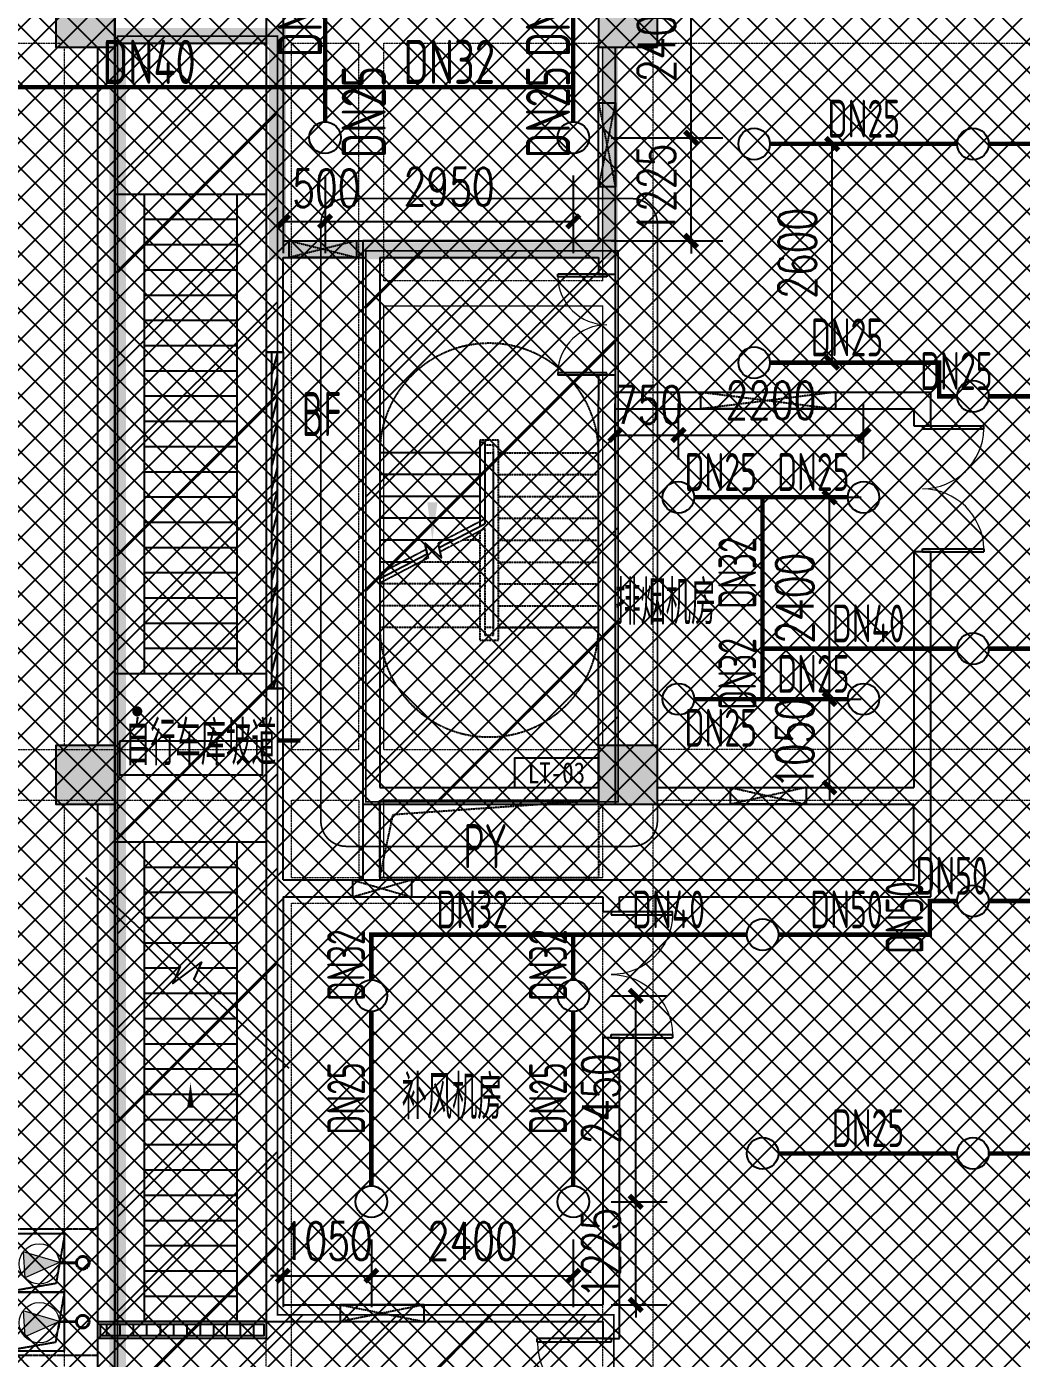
# Model space of a CAD drawing. Extents: x 6824721 to 16538177, y 2478193 to 6665639.
# Drawn here: x 8715617 to 8727440, y 2758765 to 2774596 of the extents above; entities that cross this region are included whole.
import ezdxf
from ezdxf.enums import TextEntityAlignment as Align

# ---------------------------------------------------------------- set-up
doc = ezdxf.new("R2010")
doc.units = 0
doc.header["$LTSCALE"] = 10
for name, pattern in [('CONTINOUS', [0]), ('DASH', [0.35, 0.25, -0.1]), ('排水', [1.1, 1, -0.1])]:
    doc.linetypes.add(name, pattern=pattern)
for name, color, linetype, lineweight in [('$0$A-PUB_HATCH', 8, 'Continuous', 0), ('GPS-污水', 2, '排水', 40), ('钢梁', 141, 'Continuous', 18)]:
    doc.layers.add(name, color=color, linetype=linetype, lineweight=lineweight)
for name, color, linetype in [('0-wo', 8, 'Continuous'), ('03小品', 2, 'Continuous'), ('PUB_HATCH', 8, 'Continuous'), ('S-梁-实线', 4, 'CONTINOUS'), ('S-梁-虚线', 4, 'DASH'), ('SRC-03F$0$A-SYMB-NUMB-T', 4, 'Continuous'), ('W-EQUIP_喷头', 7, 'Continuous'), ('W-PIPE-喷淋中', 6, 'Continuous'), ('W-TEXT_喷淋', 7, 'Continuous'), ('W-TWT_DIM', 3, 'Continuous'), ('WALL', 9, 'Continuous'), ('画水辅助', 6, 'Continuous'), ('集水坑', 4, 'Continuous'), ('雨棚投影', 147, 'Continuous')]:
    doc.layers.add(name, color=color, linetype=linetype)
doc.styles.add('8B2_01', font='simhei.ttf', dxfattribs={"width": 0.8})
doc.styles.add('8B2_02', font='tssdeng.shx', dxfattribs={"width": 0.7, "bigfont": 'TSSDCHN.shx'})
doc.styles.add('_TCH_DIM_T3', font='SIMPLEX', dxfattribs={"width": 0.705882, "bigfont": 'GBCBIG'})
doc.styles.add('_TWT_PIPEDN', font='TSSDENG', dxfattribs={"width": 0.8, "height": 3.5, "bigfont": 'TSSDCHN'})
doc.styles.add('SRC-03F$0$ECADI-TXT', font='simplex.shx', dxfattribs={"bigfont": 'hztxt.shx'})
doc.styles.get("Standard").update_dxf_attribs({"font": 'TSSDENG.shx', "width": 0.7, "bigfont": 'TSSDCHN.shx'})
doc.dimstyles.new('_TWT_ARCH&&150', dxfattribs={"dimtxt": 446.25, "dimasz": 150, "dimexe": 375, "dimexo": 450, "dimgap": 189.375, "dimtad": 1, "dimdec": 0, "dimzin": 0, "dimdsep": 46, "dimtxsty": '_TCH_DIM_T3', "dimblk": 'ARCHTICK', "dimcen": 0.09, "dimclrt": 7, "dimazin": 2, "dimtfac": 1, "dimtdec": 0, "dimtix": 1, "dimtmove": 2, "dimatfit": 3, "dimfxl": 0, "dimtolj": 1, "dimtzin": 0, "dimarcsym": 0})
pattern_1 = [(45, (8493122.4, 3120586.9), (-561.266, 561.266), [])]

# ---------------------------------------------------------------- blocks, each defined once
blk = doc.blocks.new('SRC-03F$0$ECADI-TAG-CODE')
at = {"layer": 'SRC-03F$0$A-SYMB-NUMB-T', "color": 1}
blk.add_lwpolyline([(3.41, 8.1), (13.41, 8.1), (13.41, 4.6), (3.41, 4.6)], close=True, dxfattribs=at)
at = {"layer": 'SRC-03F$0$A-SYMB-NUMB-T', "style": 'SRC-03F$0$ECADI-TXT', "width": 0.7}
blk.add_attdef('CODE', text='', height=2.5, dxfattribs=at).set_placement((8.41, 6.35), align=Align.MIDDLE_CENTER)
blk = doc.blocks.new('A$C5C451EB0')
at = {"layer": '03小品'}
h = blk.add_hatch(dxfattribs=at)
h.set_pattern_fill('ANSI31', color=8, scale=100, angle=495, style=0)
h.set_pattern_definition([(180, (-767005.92, 3086967.97), (-1e-13, -158.75), [])])
h.paths.add_polyline_path([(-170, -170), (-30, -170), (-30, 1770), (-170, 1770)])
at = {"layer": '03小品', "color": 4}
blk.add_lwpolyline([(0, 367), (0, -200), (-200, -200), (-200, 1800), (0, 1800), (0, 367)], dxfattribs=at)
blk.add_lwpolyline([(-30, 367), (-30, -170), (-170, -170), (-170, 1770), (-30, 1770)], close=True, dxfattribs=at)
at = {"layer": '雨棚投影', "linetype": 'DASH', "lineweight": -3, "ltscale": 2}
blk.add_line((0, 1800), (0, -200), dxfattribs=at)
blk = doc.blocks.new('A$C405108C4')
at = {"color": 252, "linetype": 'DASH'}
for points in [[(14050, -170460), (13850, -171460)], [(13850, -170460), (14050, -171460)], [(10974, -172100), (10174, -172300)], [(10174, -172100), (10974, -172300)], [(16667, -173900), (15067, -174100)], [(15067, -173900), (16667, -174100)], [(16317, -178600), (15417, -178800)], [(15417, -178600), (16317, -178800)], [(11629, -179700), (10929, -179903)], [(10929, -179700), (11629, -179903)], [(11779, -184750), (10779, -184950)], [(10779, -184750), (11779, -184950)]]:
    blk.add_lwpolyline(points, dxfattribs=at)
at = {"layer": '画水辅助', "color": 4}
for points in [[(13850, -170460), (14050, -170460), (14050, -171460), (13850, -171460)], [(10174, -172100), (10974, -172100), (10974, -172300), (10174, -172300)], [(15067, -173900), (16667, -173900), (16667, -174100), (15067, -174100)], [(15417, -178600), (16317, -178600), (16317, -178800), (15417, -178800)], [(10929, -179700), (11629, -179700), (11629, -179903), (10929, -179903)], [(11779, -184750), (10779, -184750), (10779, -184950), (11779, -184950)]]:
    blk.add_lwpolyline(points, close=True, dxfattribs=at)
blk = doc.blocks.new('_FZH')
blk.add_lwpolyline([(-0.5, -0.5), (0.5, -0.5), (0.5, 0.5), (-0.5, 0.5)], close=True)
at = {"layer": 'PUB_HATCH'}
blk.add_solid([(-0.5, -0.5), (0.5, -0.5), (-0.5, 0.5), (0.5, 0.5)], dxfattribs=at)
blk = doc.blocks.new('$DorLib2D$00000002')
for p, q in [((-0.5, 0), (-0.5, 0.4875)), ((-0.475, 0.4875), (-0.5, 0.4875)), ((-0.475, 0), (-0.475, 0.4875)), ((0.475, 0), (0.475, 0.4875)), ((0.475, 0.4875), (0.5, 0.4875)), ((0.5, 0), (0.5, 0.4875)), ((-0.5, 0), (-0.475, 0)), ((0.5, 0), (0.475, 0))]:
    blk.add_line(p, q)
at = {"lineweight": 13}
for centre, start, end in [((-0.4875, 0), 0, 88.53072), ((0.4875, 0), 91.46928, 180)]:
    blk.add_arc(centre, 0.4875, start, end, dxfattribs=at)
blk = doc.blocks.new('$WINLIB2D$00000039')
at = {"color": 0}
for points in [[(-0.5, 0.5), (-0.5, -0.5)], [(0.5, 0.5), (-0.5, 0.5)], [(0.5, -0.5), (0.5, 0.5)], [(-0.5, 0.1667), (0.5, 0.1667)], [(-0.3839, -0.1667), (-0.448, 0.1667)], [(-0.3159, -0.1667), (-0.38, 0.1667)], [(-0.2479, -0.1667), (-0.312, 0.1667)], [(-0.1799, -0.1667), (-0.244, 0.1667)], [(-0.1119, -0.1667), (-0.176, 0.1667)], [(-0.0439, -0.1667), (-0.108, 0.1667)], [(0.0241, -0.1667), (-0.04, 0.1667)], [(0.0921, -0.1667), (0.028, 0.1667)], [(0.16, -0.1667), (0.0959, 0.1667)], [(0.228, -0.1667), (0.1639, 0.1667)], [(0.296, -0.1667), (0.2319, 0.1667)], [(0.364, -0.1667), (0.2999, 0.1667)], [(0.432, -0.1667), (0.3679, 0.1667)], [(0.5, -0.1667), (0.4359, 0.1667)], [(-0.4519, -0.1667), (-0.5, 0.0836)], [(-0.5, -0.1667), (0.5, -0.1667)], [(0.5, -0.5), (-0.5, -0.5)]]:
    blk.add_lwpolyline(points, dxfattribs=at)
blk = doc.blocks.new('$SB01_1')
h = blk.add_hatch(color=256)
h.dxf.hatch_style = 1
h.paths.add_polyline_path([(-0.381, -0.323), (0.5, 0), (-0.381, 0.323)])
h.paths.add_polyline_path([(0, 0), (0.002, 0), (0.002, 0.001), (0, 0.001)], flags=24)
h.paths.add_polyline_path([(0, -0.002), (0.003, -0.002), (0.003, -0.001), (0, -0.001)], flags=24)
h.paths.add_polyline_path([(0, -0.003), (0.003, -0.003), (0.003, -0.002), (0, -0.002)], flags=24)
for p, q in [((0.5, 0), (-0.381, 0.323)), ((-0.381, 0.323), (-0.381, -0.323)), ((0.5, 0), (-0.381, -0.323))]:
    blk.add_line(p, q)
blk.add_circle((0, 0), 0.5)
at = {"flags": 1}
for tag, p in [('UNIT', (0, 0)), ('SPEC', (0, -0.002)), ('WHAT', (0, -0.003))]:
    blk.add_attdef(tag, p, '', height=0.001, dxfattribs=at)
blk = doc.blocks.new('人防集水坑')
at = {"layer": 'GPS-污水', "color": 8, "linetype": '排水', "const_width": 35}
for points in [[(307486, 701151), (307284, 701151)], [(307486, 700451), (307284, 700451)]]:
    blk.add_lwpolyline(points, dxfattribs=at)
at = {"layer": 'GPS-污水', "color": 8, "linetype": '排水'}
for centre in [(307561, 701151), (307561, 700451)]:
    blk.add_circle(centre, 75, dxfattribs=at)
at = {"layer": '集水坑', "color": 8, "linetype": 'DASH', "ltscale": 0.5}
blk.add_lwpolyline([(306241, 700051), (306241, 701551), (307741, 701551), (307741, 700051)], close=True, dxfattribs=at)
at = {"layer": '集水坑', "color": 8, "linetype": 'Continuous', "ltscale": 0.5}
for points in [[(306641, 701501), (306641, 700801), (307341, 700801), (307341, 701501)], [(306641, 700801), (306641, 700101), (307341, 700101), (307341, 700801)]]:
    blk.add_lwpolyline(points, close=True, dxfattribs=at)
at = {"layer": '集水坑', "color": 8, "linetype": 'DASH', "ltscale": 0.5}
for points in [[(307341, 700801), (307237, 701397), (306641, 701501)], [(307347, 700101), (307243, 700697), (306647, 700801)]]:
    blk.add_lwpolyline(points, dxfattribs=at)
at = {"layer": '$0$A-PUB_HATCH', "color": 8, "linetype": '排水', "xscale": -480.0000000000002, "yscale": 480.0000000000002, "zscale": 480.0000000000002, "rotation": 176.2535374729293}
for p in [(307045, 701164, 0), (307045, 700464, 0)]:
    blk.add_blockref('$SB01_1', p, dxfattribs=at)
blk = doc.blocks.new('42pk')
at = {"layer": '集水坑', "color": 8, "linetype": 'Continuous', "xscale": -1, "rotation": 180}
blk.add_blockref('人防集水坑', (110250, 1360125), dxfattribs=at)
blk = doc.blocks.new('jkytk')
h = blk.add_hatch()
h.set_pattern_fill('ANSI31', color=252, scale=500)
h.set_pattern_definition(pattern_1)
h.paths.add_polyline_path([(8417214, 2767927), (8417214, 2765427), (8411314, 2765427), (8411314, 2783027), (8411314, 2783127), (8413214, 2783127), (8413214, 2767927)])
h = blk.add_hatch()
h.set_pattern_fill('ANSI31', color=252, scale=500)
h.set_pattern_definition(pattern_1)
h.paths.add_polyline_path([(8414264, 2780577), (8417264, 2780577), (8417264, 2774026), (8414264, 2774026)])
at = {"color": 1, "const_width": 20}
for points in [[(8417214, 2767927), (8417214, 2765427), (8411314, 2765427), (8411314, 2783027), (8411314, 2783127), (8413214, 2783127), (8413214, 2767927)], [(8414264, 2780577), (8417264, 2780577), (8417264, 2774026), (8414264, 2774026)]]:
    blk.add_lwpolyline(points, close=True, dxfattribs=at)
at = {"layer": 'WALL', "color": 1, "const_width": 200}
blk.add_lwpolyline([(8417164, 2796727), (8417164, 2780577), (8413214, 2780577), (8413214, 2783127), (8411314, 2783127), (8411314, 2765427), (8417114, 2765427), (8417114, 2753027), (8434039, 2753027), (8434014, 2802402), (8425839, 2802402), (8425839, 2801652), (8417164, 2801652), (8417164, 2796727)], dxfattribs=at)
blk.add_lwpolyline([(8417164, 2796727), (8397664, 2796726), (8397664, 2757024, 0.414007), (8401664, 2753027, 0), (8417114, 2753027), (8417114, 2765427), (8411314, 2765427), (8411314, 2783127), (8413214, 2783127), (8413214, 2780577), (8417164, 2780577), (8417164, 2796727)], format="xyb", dxfattribs=at)
blk = doc.blocks.new('LIANGMOBAN')
at = {"layer": 'S-梁-实线', "lineweight": 18}
for p, q in [((1847191, 52078), (1847191, 60378)), ((1848991, 60428), (1848991, 52028)), ((1852991, 57603), (1852991, 60378)), ((1850391, 52028), (1850391, 57303)), ((1850391, 57303), (1852991, 57303)), ((1852991, 52078), (1852991, 57303)), ((1850391, 51428), (1852941, 51428)), ((1850391, 50503), (1850391, 51428)), ((1852991, 50503), (1850391, 50503))]:
    blk.add_line(p, q, dxfattribs=at)
at = {"layer": 'S-梁-虚线', "color": 8, "lineweight": 18}
for p, q in [((1839391, 60428), (1846541, 60428)), ((1846591, 60378), (1846591, 52078)), ((1849291, 60428), (1850091, 60428)), ((1849291, 52028), (1849291, 60428)), ((1850091, 52028), (1850091, 60428)), ((1850391, 60428), (1852941, 60428)), ((1850391, 57603), (1850391, 60428)), ((1853591, 52078), (1853591, 60378)), ((1853641, 60428), (1861316, 60428)), ((1852991, 57603), (1850391, 57603)), ((1839391, 52028), (1848991, 52028)), ((1849291, 52028), (1850091, 52028)), ((1850391, 52028), (1852941, 52028)), ((1861316, 52028), (1853641, 52028)), ((1839391, 51428), (1848991, 51428)), ((1846591, 51378), (1846591, 43028)), ((1847191, 43028), (1847191, 51378)), ((1848991, 43028), (1848991, 51428)), ((1849291, 51428), (1850091, 51428)), ((1849291, 50503), (1849291, 51428)), ((1850091, 51428), (1850091, 50503)), ((1852991, 50503), (1852991, 51378)), ((1853591, 43028), (1853591, 51378)), ((1853641, 51428), (1861316, 51428)), ((1850091, 50503), (1849291, 50503)), ((1849291, 43028), (1849291, 50203)), ((1849291, 50203), (1852991, 50203)), ((1852991, 43028), (1852991, 50203))]:
    blk.add_line(p, q, dxfattribs=at)
blk = doc.blocks.new('_ArchTick')
at = {"color": 0, "linetype": 'ByBlock', "const_width": 0.4}
blk.add_lwpolyline([(-0.5, -0.5), (0.5, 0.5)], dxfattribs=at)
blk = doc.blocks.new('*D403')
at = {"layer": 'Defpoints', "color": 0, "transparency": 16777216}
for p in [(8725564, 2769741), (8723364, 2769001), (8725564, 2769001)]:
    blk.add_point(p, dxfattribs=at)
at = {"layer": 'W-TWT_DIM', "color": 0, "lineweight": -2, "transparency": 16777216}
for p, q in [((8723364, 2769451), (8723364, 2770116)), ((8725564, 2769451), (8725564, 2770116)), ((8723364, 2769741), (8725564, 2769741))]:
    blk.add_line(p, q, dxfattribs=at)
at = {"layer": 'W-TWT_DIM', "color": 0, "lineweight": -2, "transparency": 16777216, "xscale": 150, "yscale": 150, "zscale": 150, "rotation": 180}
blk.add_blockref('_ArchTick', (8723364, 2769741), dxfattribs=at)
at = {"layer": 'W-TWT_DIM', "color": 0, "lineweight": -2, "transparency": 16777216, "xscale": 150, "yscale": 150, "zscale": 150}
blk.add_blockref('_ArchTick', (8725564, 2769741), dxfattribs=at)
at = {"layer": 'W-TWT_DIM', "color": 7, "transparency": 16777216, "insert": (8724464, 2770153), "char_height": 446.2, "attachment_point": 5, "style": '_TCH_DIM_T3'}
blk.add_mtext('\\A1;2200', dxfattribs=at)
blk = doc.blocks.new('*D404')
at = {"layer": 'Defpoints', "color": 0, "transparency": 16777216}
for p in [(8723364, 2769741), (8722614, 2769001), (8723364, 2769001)]:
    blk.add_point(p, dxfattribs=at)
at = {"layer": 'W-TWT_DIM', "color": 0, "lineweight": -2, "transparency": 16777216}
for p, q in [((8722614, 2769451), (8722614, 2770116)), ((8723364, 2769451), (8723364, 2770116)), ((8722614, 2769741), (8723364, 2769741))]:
    blk.add_line(p, q, dxfattribs=at)
at = {"layer": 'W-TWT_DIM', "color": 0, "lineweight": -2, "transparency": 16777216, "xscale": 150, "yscale": 150, "zscale": 150, "rotation": 180}
blk.add_blockref('_ArchTick', (8722614, 2769741), dxfattribs=at)
at = {"layer": 'W-TWT_DIM', "color": 0, "lineweight": -2, "transparency": 16777216, "xscale": 150, "yscale": 150, "zscale": 150}
blk.add_blockref('_ArchTick', (8723364, 2769741), dxfattribs=at)
at = {"layer": 'W-TWT_DIM', "color": 7, "transparency": 16777216, "insert": (8723014, 2770099), "char_height": 446.2, "attachment_point": 5, "style": '_TCH_DIM_T3'}
blk.add_mtext('\\A1;750', dxfattribs=at)
blk = doc.blocks.new('*D897')
at = {"layer": 'Defpoints', "color": 0, "transparency": 16777216}
for p in [(8722114, 2760626), (8722856, 2760626), (8722114, 2759401)]:
    blk.add_point(p, dxfattribs=at)
at = {"layer": 'W-TWT_DIM', "color": 0, "lineweight": -2, "transparency": 16777216}
for p, q in [((8722856, 2760626), (8722856, 2760776)), ((8722564, 2760626), (8723231, 2760626)), ((8722856, 2759401), (8722856, 2760626)), ((8722564, 2759401), (8723231, 2759401)), ((8722856, 2759401), (8722856, 2759251))]:
    blk.add_line(p, q, dxfattribs=at)
at = {"layer": 'W-TWT_DIM', "color": 0, "lineweight": -2, "transparency": 16777216, "xscale": 150, "yscale": 150, "zscale": 150}
for p, rotation in [((8722856, 2760626), 270), ((8722856, 2759401), 90)]:
    blk.add_blockref('_ArchTick', p, dxfattribs=dict(at, rotation=rotation))
at = {"layer": 'W-TWT_DIM', "color": 7, "transparency": 16777216, "insert": (8722443, 2760014), "char_height": 446.2, "attachment_point": 5, "rotation": 90, "style": '_TCH_DIM_T3'}
blk.add_mtext('\\A1;1225', dxfattribs=at)
blk = doc.blocks.new('*D898')
at = {"layer": 'Defpoints', "color": 0, "transparency": 16777216}
for p in [(8722114, 2763076), (8722856, 2763076), (8722114, 2760626)]:
    blk.add_point(p, dxfattribs=at)
at = {"layer": 'W-TWT_DIM', "color": 0, "lineweight": -2, "transparency": 16777216}
for p, q in [((8722564, 2763076), (8723231, 2763076)), ((8722856, 2760626), (8722856, 2763076)), ((8722564, 2760626), (8723231, 2760626))]:
    blk.add_line(p, q, dxfattribs=at)
at = {"layer": 'W-TWT_DIM', "color": 0, "lineweight": -2, "transparency": 16777216, "xscale": 150, "yscale": 150, "zscale": 150}
for p, rotation in [((8722856, 2763076), 90), ((8722856, 2760626), 270)]:
    blk.add_blockref('_ArchTick', p, dxfattribs=dict(at, rotation=rotation))
at = {"layer": 'W-TWT_DIM', "color": 7, "transparency": 16777216, "insert": (8722443, 2761851), "char_height": 446.2, "attachment_point": 5, "rotation": 90, "style": '_TCH_DIM_T3'}
blk.add_mtext('\\A1;2450', dxfattribs=at)
blk = doc.blocks.new('*D899')
at = {"layer": 'Defpoints', "color": 0, "transparency": 16777216}
for p in [(8719714, 2760626), (8722114, 2760626), (8722114, 2759747)]:
    blk.add_point(p, dxfattribs=at)
at = {"layer": 'W-TWT_DIM', "color": 0, "lineweight": -2, "transparency": 16777216}
for p, q in [((8719714, 2760176), (8719714, 2759372)), ((8722114, 2760176), (8722114, 2759372)), ((8719714, 2759747), (8722114, 2759747))]:
    blk.add_line(p, q, dxfattribs=at)
at = {"layer": 'W-TWT_DIM', "color": 0, "lineweight": -2, "transparency": 16777216, "xscale": 150, "yscale": 150, "zscale": 150, "rotation": 180}
blk.add_blockref('_ArchTick', (8719714, 2759747), dxfattribs=at)
at = {"layer": 'W-TWT_DIM', "color": 0, "lineweight": -2, "transparency": 16777216, "xscale": 150, "yscale": 150, "zscale": 150}
blk.add_blockref('_ArchTick', (8722114, 2759747), dxfattribs=at)
at = {"layer": 'W-TWT_DIM', "color": 7, "transparency": 16777216, "insert": (8720914, 2760159), "char_height": 446.2, "attachment_point": 5, "style": '_TCH_DIM_T3'}
blk.add_mtext('\\A1;2400', dxfattribs=at)
blk = doc.blocks.new('*D900')
at = {"layer": 'Defpoints', "color": 0, "transparency": 16777216}
for p in [(8718664, 2760626), (8719714, 2760626), (8719714, 2759747)]:
    blk.add_point(p, dxfattribs=at)
at = {"layer": 'W-TWT_DIM', "color": 0, "lineweight": -2, "transparency": 16777216}
for p, q in [((8718664, 2760176), (8718664, 2759372)), ((8719714, 2760176), (8719714, 2759372)), ((8718664, 2759747), (8718514, 2759747)), ((8718664, 2759747), (8719714, 2759747)), ((8719714, 2759747), (8719864, 2759747))]:
    blk.add_line(p, q, dxfattribs=at)
at = {"layer": 'W-TWT_DIM', "color": 0, "lineweight": -2, "transparency": 16777216, "xscale": 150, "yscale": 150, "zscale": 150}
blk.add_blockref('_ArchTick', (8718664, 2759747), dxfattribs=at)
at = {"layer": 'W-TWT_DIM', "color": 0, "lineweight": -2, "transparency": 16777216, "xscale": 150, "yscale": 150, "zscale": 150, "rotation": 180}
blk.add_blockref('_ArchTick', (8719714, 2759747), dxfattribs=at)
at = {"layer": 'W-TWT_DIM', "color": 7, "transparency": 16777216, "insert": (8719189, 2760159), "char_height": 446.2, "attachment_point": 5, "style": '_TCH_DIM_T3'}
blk.add_mtext('\\A1;1050', dxfattribs=at)
blk = doc.blocks.new('*D901')
at = {"layer": 'Defpoints', "color": 0, "transparency": 16777216}
for p in [(8724271, 2766601), (8725160, 2766601), (8724271, 2765551)]:
    blk.add_point(p, dxfattribs=at)
at = {"layer": 'W-TWT_DIM', "color": 0, "lineweight": -2, "transparency": 16777216}
for p, q in [((8725160, 2766601), (8725160, 2766751)), ((8724721, 2766601), (8725535, 2766601)), ((8725160, 2765551), (8725160, 2766601)), ((8724721, 2765551), (8725535, 2765551)), ((8725160, 2765551), (8725160, 2765401))]:
    blk.add_line(p, q, dxfattribs=at)
at = {"layer": 'W-TWT_DIM', "color": 0, "lineweight": -2, "transparency": 16777216, "xscale": 150, "yscale": 150, "zscale": 150}
for p, rotation in [((8725160, 2766601), 270), ((8725160, 2765551), 90)]:
    blk.add_blockref('_ArchTick', p, dxfattribs=dict(at, rotation=rotation))
at = {"layer": 'W-TWT_DIM', "color": 7, "transparency": 16777216, "insert": (8724747, 2766076), "char_height": 446.2, "attachment_point": 5, "rotation": 90, "style": '_TCH_DIM_T3'}
blk.add_mtext('\\A1;1050', dxfattribs=at)
blk = doc.blocks.new('*D902')
at = {"layer": 'Defpoints', "color": 0, "transparency": 16777216}
for p in [(8724271, 2769001), (8725160, 2769001), (8724271, 2766601)]:
    blk.add_point(p, dxfattribs=at)
at = {"layer": 'W-TWT_DIM', "color": 0, "lineweight": -2, "transparency": 16777216}
for p, q in [((8724721, 2769001), (8725535, 2769001)), ((8725160, 2766601), (8725160, 2769001)), ((8724721, 2766601), (8725535, 2766601))]:
    blk.add_line(p, q, dxfattribs=at)
at = {"layer": 'W-TWT_DIM', "color": 0, "lineweight": -2, "transparency": 16777216, "xscale": 150, "yscale": 150, "zscale": 150}
for p, rotation in [((8725160, 2769001), 90), ((8725160, 2766601), 270)]:
    blk.add_blockref('_ArchTick', p, dxfattribs=dict(at, rotation=rotation))
at = {"layer": 'W-TWT_DIM', "color": 7, "transparency": 16777216, "insert": (8724747, 2767801), "char_height": 446.2, "attachment_point": 5, "rotation": 90, "style": '_TCH_DIM_T3'}
blk.add_mtext('\\A1;2400', dxfattribs=at)
blk = doc.blocks.new('*D903')
at = {"layer": 'Defpoints', "color": 0, "transparency": 16777216}
for p in [(8718664, 2773276), (8719164, 2773276), (8719164, 2772280)]:
    blk.add_point(p, dxfattribs=at)
at = {"layer": 'W-TWT_DIM', "color": 0, "lineweight": -2, "transparency": 16777216}
for p, q in [((8718664, 2772826), (8718664, 2771905)), ((8719164, 2772826), (8719164, 2771905)), ((8718664, 2772280), (8719164, 2772280))]:
    blk.add_line(p, q, dxfattribs=at)
at = {"layer": 'W-TWT_DIM', "color": 0, "lineweight": -2, "transparency": 16777216, "xscale": 150, "yscale": 150, "zscale": 150, "rotation": 180}
blk.add_blockref('_ArchTick', (8718664, 2772280), dxfattribs=at)
at = {"layer": 'W-TWT_DIM', "color": 0, "lineweight": -2, "transparency": 16777216, "xscale": 150, "yscale": 150, "zscale": 150}
blk.add_blockref('_ArchTick', (8719164, 2772280), dxfattribs=at)
at = {"layer": 'W-TWT_DIM', "color": 7, "transparency": 16777216, "insert": (8719179, 2772675), "char_height": 446.2, "attachment_point": 5, "style": '_TCH_DIM_T3'}
blk.add_mtext('\\A1;500', dxfattribs=at)
blk = doc.blocks.new('*D904')
at = {"layer": 'Defpoints', "color": 0, "transparency": 16777216}
for p in [(8719164, 2773276), (8722114, 2773276), (8722114, 2772280)]:
    blk.add_point(p, dxfattribs=at)
at = {"layer": 'W-TWT_DIM', "color": 0, "lineweight": -2, "transparency": 16777216}
for p, q in [((8719164, 2772826), (8719164, 2771905)), ((8722114, 2772826), (8722114, 2771905)), ((8719164, 2772280), (8722114, 2772280))]:
    blk.add_line(p, q, dxfattribs=at)
at = {"layer": 'W-TWT_DIM', "color": 0, "lineweight": -2, "transparency": 16777216, "xscale": 150, "yscale": 150, "zscale": 150, "rotation": 180}
blk.add_blockref('_ArchTick', (8719164, 2772280), dxfattribs=at)
at = {"layer": 'W-TWT_DIM', "color": 0, "lineweight": -2, "transparency": 16777216, "xscale": 150, "yscale": 150, "zscale": 150}
blk.add_blockref('_ArchTick', (8722114, 2772280), dxfattribs=at)
at = {"layer": 'W-TWT_DIM', "color": 7, "transparency": 16777216, "insert": (8720639, 2772693), "char_height": 446.2, "attachment_point": 5, "style": '_TCH_DIM_T3'}
blk.add_mtext('\\A1;2950', dxfattribs=at)
blk = doc.blocks.new('*D905')
at = {"layer": 'Defpoints', "color": 0, "transparency": 16777216}
for p in [(8722114, 2773276), (8723515, 2773276), (8722114, 2772051)]:
    blk.add_point(p, dxfattribs=at)
at = {"layer": 'W-TWT_DIM', "color": 0, "lineweight": -2, "transparency": 16777216}
for p, q in [((8723515, 2773276), (8723515, 2773426)), ((8722564, 2773276), (8723890, 2773276)), ((8723515, 2772051), (8723515, 2773276)), ((8722564, 2772051), (8723890, 2772051)), ((8723515, 2772051), (8723515, 2771901))]:
    blk.add_line(p, q, dxfattribs=at)
at = {"layer": 'W-TWT_DIM', "color": 0, "lineweight": -2, "transparency": 16777216, "xscale": 150, "yscale": 150, "zscale": 150}
for p, rotation in [((8723515, 2773276), 270), ((8723515, 2772051), 90)]:
    blk.add_blockref('_ArchTick', p, dxfattribs=dict(at, rotation=rotation))
at = {"layer": 'W-TWT_DIM', "color": 7, "transparency": 16777216, "insert": (8723103, 2772664), "char_height": 446.2, "attachment_point": 5, "rotation": 90, "style": '_TCH_DIM_T3'}
blk.add_mtext('\\A1;1225', dxfattribs=at)
blk = doc.blocks.new('*D906')
at = {"layer": 'Defpoints', "color": 0, "transparency": 16777216}
for p in [(8722114, 2775676), (8723515, 2775676), (8722114, 2773276)]:
    blk.add_point(p, dxfattribs=at)
at = {"layer": 'W-TWT_DIM', "color": 0, "lineweight": -2, "transparency": 16777216}
for p, q in [((8722564, 2775676), (8723890, 2775676)), ((8723515, 2773276), (8723515, 2775676)), ((8722564, 2773276), (8723890, 2773276))]:
    blk.add_line(p, q, dxfattribs=at)
at = {"layer": 'W-TWT_DIM', "color": 0, "lineweight": -2, "transparency": 16777216, "xscale": 150, "yscale": 150, "zscale": 150}
for p, rotation in [((8723515, 2775676), 90), ((8723515, 2773276), 270)]:
    blk.add_blockref('_ArchTick', p, dxfattribs=dict(at, rotation=rotation))
at = {"layer": 'W-TWT_DIM', "color": 7, "transparency": 16777216, "insert": (8723103, 2774476), "char_height": 446.2, "attachment_point": 5, "rotation": 90, "style": '_TCH_DIM_T3'}
blk.add_mtext('\\A1;2400', dxfattribs=at)
blk = doc.blocks.new('*D1416')
at = {"layer": 'Defpoints', "color": 0, "transparency": 16777216}
for p in [(8724264, 2773201), (8725191, 2773201), (8724264, 2770601)]:
    blk.add_point(p, dxfattribs=at)
at = {"layer": 'W-TWT_DIM', "color": 0, "lineweight": -2, "transparency": 16777216}
for p, q in [((8724714, 2773201), (8725566, 2773201)), ((8725191, 2770601), (8725191, 2773201)), ((8724714, 2770601), (8725566, 2770601))]:
    blk.add_line(p, q, dxfattribs=at)
at = {"layer": 'W-TWT_DIM', "color": 0, "lineweight": -2, "transparency": 16777216, "xscale": 150, "yscale": 150, "zscale": 150}
for p, rotation in [((8725191, 2773201), 90), ((8725191, 2770601), 270)]:
    blk.add_blockref('_ArchTick', p, dxfattribs=dict(at, rotation=rotation))
at = {"layer": 'W-TWT_DIM', "color": 7, "transparency": 16777216, "insert": (8724778, 2771901), "char_height": 446.2, "attachment_point": 5, "rotation": 90, "style": '_TCH_DIM_T3'}
blk.add_mtext('\\A1;2600', dxfattribs=at)
blk = doc.blocks.new('$TwtSys$00000125')
blk.add_circle((0, 0, 0), 1)

msp = doc.modelspace()

# ---------------------------------------------------------------- hatches: boundary and pattern name
h = msp.add_hatch()
h.set_pattern_fill('ANSI37', color=8, scale=150)
h.set_pattern_definition([(45, (8303016.86, 2710265.2), (-168.3798, 168.3798), []), (135, (8303016.86, 2710265.2), (-168.3798, -168.3798), [])])
h.paths.add_polyline_path([(8824414.1, 2949451.5), (8824414.1, 2935151.5), (8842714.1, 2935151.5), (8842714.1, 2879526.5), (8827964.1, 2879526.5), (8827964.1, 2881476.5), (8830839.1, 2881476.5), (8830939.1, 2886876.5), (8804334.6, 2886876.5), (8804142.3, 2820149.7), (8833564.1, 2820152.3), (8833564.1, 2817714.5), (8841204.8, 2810768), (8839163.9, 2808501.4), (8843102.6, 2804955), (8820829.2, 2780217.9), (8820829.2, 2770055.4), (8785124.6, 2730401.5), (8708264.1, 2730401.5), (8708264.1, 2736351.5), (8695014.1, 2750701.5), (8695014.1, 2775001.5), (8703014.1, 2775002.8), (8703014.1, 2949451.5), (8712039.3, 2949451.5)])
at = {"layer": 'W-PIPE-喷淋中'}
for points in [[(8726464.4, 2770601.5), (8726464.4, 2770627.7), (8726490.6, 2770627.7)], [(8726464.4, 2770601.5), (8726490.6, 2770601.5), (8726490.6, 2770627.7)], [(8726464.4, 2770201.5), (8726438.1, 2770201.5), (8726438.1, 2770175.2)], [(8726464.4, 2770201.5), (8726464.4, 2770175.2), (8726438.1, 2770175.2)], [(8726351.1, 2764201.5), (8726351.1, 2764227.7), (8726324.8, 2764227.7)], [(8726351.1, 2764201.5), (8726324.8, 2764201.5), (8726324.8, 2764227.7)], [(8719714.1, 2763801.5), (8719714.1, 2763827.7), (8719687.8, 2763827.7)], [(8719714.1, 2763801.5), (8719687.8, 2763801.5), (8719687.8, 2763827.7)], [(8726351.1, 2763801.5), (8726351.1, 2763775.2), (8726377.3, 2763775.2)], [(8726351.1, 2763801.5), (8726377.3, 2763801.5), (8726377.3, 2763775.2)]]:
    msp.add_hatch(color=256, dxfattribs=at).paths.add_polyline_path(points)

# ---------------------------------------------------------------- linework, layer by layer
at = {"layer": '0-wo', "color": 8, "linetype": 'DASH', "lineweight": -3, "ltscale": 2}
for p, q in [((8716664.1, 2788001.5), (8716664.1, 2764154.2)), ((8718464.1, 2788001.5), (8718464.1, 2762465.2)), ((8718464.1, 2772601.5), (8716664.1, 2772601.5)), ((8717014.1, 2772601.5), (8717014.1, 2766901.5)), ((8718114.1, 2772601.5), (8718114.1, 2766901.5)), ((8718114.1, 2772301.5), (8717014.1, 2772301.5)), ((8718114.1, 2772001.5), (8717014.1, 2772001.5)), ((8718114.1, 2771701.5), (8717014.1, 2771701.5)), ((8718114.1, 2771401.5), (8717014.1, 2771401.5)), ((8718114.1, 2771101.5), (8717014.1, 2771101.5)), ((8718114.1, 2770801.5), (8717014.1, 2770801.5)), ((8718114.1, 2770501.5), (8717014.1, 2770501.5)), ((8718114.1, 2770201.5), (8717014.1, 2770201.5)), ((8718114.1, 2769901.5), (8717014.1, 2769901.5)), ((8718114.1, 2769601.5), (8717014.1, 2769601.5)), ((8718114.1, 2769301.5), (8717014.1, 2769301.5)), ((8718114.1, 2769001.5), (8717014.1, 2769001.5)), ((8718114.1, 2768701.5), (8717014.1, 2768701.5)), ((8718114.1, 2768401.5), (8717014.1, 2768401.5)), ((8718114.1, 2768101.5), (8717014.1, 2768101.5)), ((8718114.1, 2767801.5), (8717014.1, 2767801.5)), ((8718114.1, 2767501.5), (8717014.1, 2767501.5)), ((8718114.1, 2767201.5), (8717014.1, 2767201.5)), ((8718464.1, 2766901.5), (8716664.1, 2766901.5)), ((8718464.1, 2764901.5), (8716664.1, 2764901.5)), ((8717014.1, 2764901.5), (8717014.1, 2763825.8)), ((8718114.1, 2764901.5), (8718114.1, 2762801.5)), ((8718114.1, 2764601.5), (8717014.1, 2764601.5)), ((8718114.1, 2764301.5), (8717014.1, 2764301.5)), ((8718114.1, 2764001.5), (8717014.1, 2764001.5)), ((8718114.1, 2763701.5), (8717146.6, 2763701.5)), ((8718114.1, 2763401.5), (8717662.9, 2763401.5)), ((8718114.1, 2763101.5), (8717786, 2763101.5))]:
    msp.add_line(p, q, dxfattribs=at)
at = {"layer": '0-wo', "color": 8}
for p, q in [((8718664.1, 2776901.5), (8718664.1, 2774501.5)), ((8718664.1, 2774501.5), (8718664.1, 2772051.5)), ((8716464.1, 2766051.5), (8716464.1, 2774351.5)), ((8716664.1, 2774401.5), (8718464.1, 2774401.5)), ((8716664.1, 2766051.5), (8716664.1, 2774351.5)), ((8718464.1, 2774401.5), (8718464.1, 2771957.8)), ((8722414.1, 2772051.5), (8722414.1, 2774351.5)), ((8722614.1, 2771951.5), (8722614.1, 2774351.5)), ((8718464.1, 2771957.8), (8718464.1, 2770726.4)), ((8718664.1, 2772051.5), (8719814.1, 2772051.5)), ((8719814.1, 2772051.5), (8722414.1, 2772051.5)), ((8722614.1, 2771651.5), (8722614.1, 2771951.5)), ((8718664.1, 2770726.4), (8718664.1, 2771851.5)), ((8718664.1, 2771851.5), (8719614.1, 2771851.5)), ((8719614.1, 2771851.5), (8719614.1, 2765451.5)), ((8719814.1, 2771851.5), (8719814.1, 2765551.5)), ((8719814.1, 2771851.5), (8722414.1, 2771851.5)), ((8722414.1, 2771851.5), (8722414.1, 2771651.5)), ((8722414.1, 2771651.5), (8722614.1, 2771651.5)), ((8718464.1, 2770726.4), (8718664.1, 2770726.4)), ((8722614.1, 2770451.5), (8722414.1, 2770451.5)), ((8722414.1, 2770451.5), (8722414.1, 2770151.5)), ((8722614.1, 2770251.5), (8722614.1, 2770451.5)), ((8722614.1, 2770251.5), (8726364.1, 2770251.5)), ((8726364.1, 2769851.5), (8726364.1, 2770251.5)), ((8722414.1, 2766051.5), (8722414.1, 2770151.5)), ((8722614.1, 2766051.5), (8722614.1, 2770051.5)), ((8722614.1, 2770051.5), (8726164.1, 2770051.5)), ((8726164.1, 2770051.5), (8726164.1, 2769851.5)), ((8726164.1, 2769851.5), (8726364.1, 2769851.5)), ((8721004.1, 2769651.5), (8721004.1, 2768655.1)), ((8721064.1, 2769651.5), (8721004.1, 2769651.5)), ((8721064.1, 2769651.5), (8721064.1, 2768686.2)), ((8719814.1, 2769531.5), (8719814.1, 2768036.7)), ((8721004.1, 2769531.5), (8719814.1, 2769531.5)), ((8721064.1, 2769531.5), (8721064.1, 2768686.2)), ((8721004.1, 2769271.5), (8719814.1, 2769271.5)), ((8721004.1, 2769011.5), (8719814.1, 2769011.5)), ((8721004.1, 2768751.5), (8719814.1, 2768751.5)), ((8720518.8, 2768402.9), (8721064.1, 2768686.2)), ((8720689.3, 2768491.5), (8719814.1, 2768491.5)), ((8720377.1, 2768329.3), (8720348, 2768461.1)), ((8720348, 2768461.1), (8720546.1, 2768279.2)), ((8719814.1, 2768036.7), (8720377.1, 2768329.3)), ((8720546.1, 2768279.2), (8720518.8, 2768402.9)), ((8726364.1, 2768351.5), (8726164.1, 2768351.5)), ((8726164.1, 2768351.5), (8726164.1, 2765551.5)), ((8726364.1, 2765451.5), (8726364.1, 2768351.5)), ((8720188.9, 2768231.5), (8719814.1, 2768231.5)), ((8718664.1, 2766726.4), (8718464.1, 2766726.4)), ((8718464.1, 2766726.4), (8718464.1, 2764351.5)), ((8718664.1, 2764451.5), (8718664.1, 2766726.4)), ((8719614.1, 2765451.5), (8719614.1, 2764451.5)), ((8719814.1, 2765551.5), (8722414.1, 2765551.5)), ((8723114.1, 2765551.5), (8726164.1, 2765551.5)), ((8726364.1, 2764251.5), (8726364.1, 2765451.5)), ((8716464.1, 2757001.5), (8716464.1, 2765351.5)), ((8716664.1, 2757001.5), (8716664.1, 2765351.5)), ((8719814.1, 2765351.5), (8722414.1, 2765351.5)), ((8719814.1, 2765351.5), (8719814.1, 2764451.5)), ((8723114.1, 2765351.5), (8726164.1, 2765351.5)), ((8726164.1, 2764451.5), (8726164.1, 2765351.5)), ((8718464.1, 2764351.5), (8718464.1, 2759201.5)), ((8718664.1, 2764451.5), (8719614.1, 2764451.5)), ((8719814.1, 2764451.5), (8722564.1, 2764451.5)), ((8722564.1, 2764451.5), (8726164.1, 2764451.5)), ((8718664.1, 2764251.5), (8718664.1, 2759401.5)), ((8718664.1, 2764251.5), (8719814.1, 2764251.5)), ((8719814.1, 2764251.5), (8722464.1, 2764251.5)), ((8722464.1, 2764251.5), (8722464.1, 2764076.5)), ((8722664.1, 2764076.5), (8722664.1, 2764251.5)), ((8722664.1, 2764251.5), (8726364.1, 2764251.5)), ((8716664.1, 2764154.2), (8716664.1, 2759201.5)), ((8722464.1, 2764076.5), (8722664.1, 2764076.5)), ((8717014.1, 2763825.8), (8717014.1, 2759201.5)), ((8717146.6, 2763701.5), (8717014.1, 2763701.5)), ((8717431.7, 2763401.5), (8717014.1, 2763401.5)), ((8717786, 2763101.5), (8717014.1, 2763101.5)), ((8718114.1, 2762801.5), (8717014.1, 2762801.5)), ((8718114.1, 2762801.5), (8718114.1, 2759201.5)), ((8722664.1, 2762576.5), (8722464.1, 2762576.5)), ((8722464.1, 2762576.5), (8722464.1, 2759401.5)), ((8722664.1, 2759301.5), (8722664.1, 2762576.5)), ((8718114.1, 2762501.5), (8717014.1, 2762501.5)), ((8718464.1, 2762465.2), (8718464.1, 2759201.5)), ((8718114.1, 2762201.5), (8717014.1, 2762201.5)), ((8718114.1, 2761901.5), (8717014.1, 2761901.5)), ((8718114.1, 2761601.5), (8717014.1, 2761601.5)), ((8718114.1, 2761301.5), (8717014.1, 2761301.5)), ((8718114.1, 2761001.5), (8717014.1, 2761001.5)), ((8718114.1, 2760701.5), (8717014.1, 2760701.5)), ((8718114.1, 2760401.5), (8717014.1, 2760401.5)), ((8718114.1, 2760101.5), (8717014.1, 2760101.5)), ((8718114.1, 2759801.5), (8717014.1, 2759801.5)), ((8718114.1, 2759501.5), (8717014.1, 2759501.5)), ((8718664.1, 2759401.5), (8722464.1, 2759401.5)), ((8722664.1, 2759001.5), (8722664.1, 2759301.5)), ((8718464.1, 2759201.5), (8716664.1, 2759201.5)), ((8718464.1, 2759201.5), (8722464.1, 2759201.5)), ((8722464.1, 2759201.5), (8722464.1, 2759001.5)), ((8722464.1, 2759001.5), (8722664.1, 2759001.5))]:
    msp.add_line(p, q, dxfattribs=at)
at = {"layer": '0-wo', "color": 8, "linetype": 'DASH'}
for p, q in [((8721224.1, 2769681.5), (8721004.1, 2769681.5)), ((8721004.1, 2769681.5), (8721004.1, 2768711.4)), ((8721164.1, 2769621.5), (8721064.1, 2769621.5)), ((8721064.1, 2769621.5), (8721064.1, 2768742.6)), ((8721164.1, 2767361.5), (8721164.1, 2769621.5)), ((8721224.1, 2767301.5), (8721224.1, 2769681.5)), ((8719814.1, 2769531.5), (8719814.1, 2768093.1)), ((8721004.1, 2769531.5), (8719814.1, 2769531.5)), ((8721064.1, 2769531.5), (8721064.1, 2768742.6)), ((8721064.1, 2769531.5), (8721164.1, 2769531.5)), ((8721164.1, 2767451.5), (8721164.1, 2769531.5)), ((8721224.1, 2769531.5), (8722414.1, 2769531.5)), ((8722414.1, 2767451.5), (8722414.1, 2769531.5)), ((8721004.1, 2769271.5), (8719814.1, 2769271.5)), ((8721224.1, 2769271.5), (8722414.1, 2769271.5)), ((8721004.1, 2769011.5), (8719814.1, 2769011.5)), ((8721224.1, 2769011.5), (8722414.1, 2769011.5)), ((8721004.1, 2768751.5), (8719814.1, 2768751.5)), ((8721224.1, 2768751.5), (8722414.1, 2768751.5)), ((8721064.1, 2768742.6), (8720507.6, 2768453.4)), ((8721064.1, 2768629.9), (8720530, 2768352.4)), ((8721004.1, 2768598.7), (8721004.1, 2767301.5)), ((8721064.1, 2768629.9), (8721064.1, 2767451.5)), ((8721064.1, 2768629.9), (8721064.1, 2767361.5)), ((8720580.8, 2768491.5), (8719814.1, 2768491.5)), ((8720546.1, 2768279.2), (8720348, 2768461.1)), ((8720348, 2768461.1), (8720388.2, 2768278.7)), ((8720507.6, 2768453.4), (8720546.1, 2768279.2)), ((8721004.1, 2768491.5), (8720797.7, 2768491.5)), ((8721224.1, 2768491.5), (8722414.1, 2768491.5)), ((8720365.9, 2768379.8), (8719814.1, 2768093.1)), ((8720388.2, 2768278.7), (8719814.1, 2767980.4)), ((8720080.5, 2768231.5), (8719814.1, 2768231.5)), ((8721004.1, 2768231.5), (8720297.3, 2768231.5)), ((8721224.1, 2768231.5), (8722414.1, 2768231.5)), ((8719814.1, 2767980.4), (8719814.1, 2767451.5)), ((8721004.1, 2767971.5), (8719814.1, 2767971.5)), ((8721224.1, 2767971.5), (8722414.1, 2767971.5)), ((8721004.1, 2767711.5), (8719814.1, 2767711.5)), ((8721224.1, 2767711.5), (8722414.1, 2767711.5)), ((8721004.1, 2767451.5), (8719814.1, 2767451.5)), ((8719814.1, 2767451.5), (8719814.1, 2765551.5)), ((8721004.1, 2767451.5), (8719814.1, 2767451.5)), ((8721164.1, 2767451.5), (8721064.1, 2767451.5)), ((8721064.1, 2767361.5), (8721164.1, 2767361.5)), ((8721224.1, 2767451.5), (8722414.1, 2767451.5)), ((8722414.1, 2767451.5), (8721224.1, 2767451.5)), ((8722414.1, 2765551.5), (8722414.1, 2767451.5)), ((8721004.1, 2767301.5), (8721224.1, 2767301.5)), ((8719814.1, 2765551.5), (8722414.1, 2765551.5))]:
    msp.add_line(p, q, dxfattribs=at)
at = {"layer": '0-wo', "color": 8, "linetype": 'DASH', "const_width": 20}
msp.add_lwpolyline([(8719414.1, 2764851.5), (8722814.1, 2764851.5, 0.4142136), (8723114.1, 2765151.5), (8723114.1, 2772251.5, 0.4142136), (8722814.1, 2772551.5), (8719414.1, 2772551.5, 0.4142136), (8719114.1, 2772251.5), (8719114.1, 2765151.5, 0.4142136)], format="xyb", close=True, dxfattribs=at)
at = {"layer": '0-wo', "color": 8}
msp.add_lwpolyline([(8719614.1, 2765351.5), (8722614.1, 2765351.5), (8722614.1, 2772051.5), (8719614.1, 2772051.5)], close=True, dxfattribs=at)
for points in [[(8720439.1, 2769661.5, 0, 0, 0), (8720439.1, 2768491.5, 0, 120, 0), (8720439.1, 2768941.5, 0, 0, 0)], [(8717564.1, 2759201.5, 0, 0, 0), (8717564.1, 2762043.2, 0, 80, 0), (8717564.1, 2761743.2, 0, 0, 0)]]:
    msp.add_lwpolyline(points, format="xyseb", dxfattribs=at)
at = {"layer": '0-wo', "color": 8, "const_width": 60}
msp.add_lwpolyline([(8716961, 2766456.4, 1), (8716901, 2766456.4, 1)], format="xyb", close=True, dxfattribs=at)
msp.add_lwpolyline([(8716961, 2766456.4, 1), (8716901, 2766456.4, 1)], format="xyb", close=True, dxfattribs=at)
msp.add_lwpolyline([(8716961, 2766456.4, 1), (8716901, 2766456.4, 1)], format="xyb", close=True, dxfattribs=at)
msp.add_lwpolyline([(8716961, 2766456.4, 1), (8716901, 2766456.4, 1)], format="xyb", close=True, dxfattribs=at)
at = {"layer": '0-wo', "color": 8}
for points in [[(8716719.8, 2766101.5), (8716719.8, 2765701.5), (8718419.8, 2765701.5), (8718419.8, 2766101.5), (8716719.8, 2766101.5)], [(8716314.6, 2764482.2), (8717441.6, 2763424.7), (8717353.6, 2763219.2), (8717695, 2763474.8), (8717605.7, 2763270.7), (8718732.7, 2762213.2)]]:
    msp.add_lwpolyline(points, dxfattribs=at)
at = {"layer": '0-wo', "color": 8, "linetype": 'DASH'}
msp.add_lwpolyline([(8722414.1, 2764476.5), (8719814.1, 2764476.5), (8719814.1, 2765401.5), (8722414.1, 2765401.5)], close=True, dxfattribs=at)
msp.add_lwpolyline([(8719814.1, 2764476.5), (8719972.5, 2765230.6), (8722414.1, 2765401.5)], dxfattribs=at)
for centre, start, end in [((8721114.1, 2769531.5), 0, 180), ((8721114.1, 2767451.5), 180, 0)]:
    msp.add_arc(centre, 1300, start, end, dxfattribs=at)
at = {"layer": 'W-PIPE-喷淋中', "ltscale": 1.5, "const_width": 52.5}
for points in [[(8719164.1, 2775489), (8719164.1, 2773876.5)], [(8722114.1, 2775489), (8722114.1, 2773876.5)], [(8719164.1, 2773876.5), (8714964.1, 2773876.5)], [(8722114.1, 2773876.5), (8719164.1, 2773876.5)], [(8719164.1, 2773876.5), (8719164.1, 2773464)], [(8722114.1, 2773876.5), (8722114.1, 2773464)], [(8724451.6, 2773201.5), (8726676.6, 2773201.5)], [(8727051.6, 2773201.5), (8729276.6, 2773201.5)], [(8726464.4, 2770601.5), (8724451.6, 2770601.5)], [(8726464.4, 2770601.5), (8726464.4, 2770201.5)], [(8726464.4, 2770201.5), (8726676.6, 2770201.5)], [(8727051.6, 2770201.5), (8729276.6, 2770201.5)], [(8723551.6, 2769001.5), (8724364.1, 2769001.5)], [(8724364.1, 2769001.5), (8724364.1, 2767201.5)], [(8724364.1, 2769001.5), (8725376.6, 2769001.5)], [(8724364.1, 2767201.5), (8726676.6, 2767201.5)], [(8724364.1, 2767201.5), (8724364.1, 2766601.5)], [(8727051.6, 2767201.5), (8729276.6, 2767201.5)], [(8723551.6, 2766601.5), (8724364.1, 2766601.5)], [(8724364.1, 2766601.5), (8725376.6, 2766601.5)], [(8726351.1, 2764201.5), (8726676.6, 2764201.5)], [(8726351.1, 2764201.5), (8726351.1, 2763801.5)], [(8727051.6, 2764201.5), (8729276.6, 2764201.5)], [(8722114.1, 2763801.5), (8719714.1, 2763801.5)], [(8719714.1, 2763264), (8719714.1, 2763801.5)], [(8724176.6, 2763801.5), (8722114.1, 2763801.5)], [(8722114.1, 2763264), (8722114.1, 2763801.5)], [(8726351.1, 2763801.5), (8724551.6, 2763801.5)], [(8719714.1, 2760814), (8719714.1, 2762889)], [(8722114.1, 2760814), (8722114.1, 2762889)], [(8726676.6, 2761201.5), (8724551.6, 2761201.5)], [(8729276.6, 2761201.5), (8727051.6, 2761201.5)]]:
    msp.add_lwpolyline(points, dxfattribs=at)

# ---------------------------------------------------------------- block references
msp.add_blockref('jkytk', (305383.7, -8645.8))
at = {"layer": '0-wo'}
msp.add_blockref('42pk', (8298472.7, 2100226.9), dxfattribs=at)
at = {"layer": '0-wo', "color": 8}
msp.add_blockref('A$C405108C4', (8708564.1, 2944151.5), dxfattribs=at)
for name, p, xscale, yscale, zscale, rotation in [('_FZH', (8716314.1, 2774701.5), 700, 700, 700, 90), ('_FZH', (8722764.1, 2774701.5), 700, 700, 700, 90), ('$DorLib2D$00000002', (8722514.1, 2771051.5), 1200, 1200, 200, 90), ('$WINLIB2D$00000039', (8718564.1, 2768726.4), -4000, -200, -4000, 270), ('$DorLib2D$00000002', (8726264.1, 2769101.5), -1500, -1500, 200, 90), ('_FZH', (8716314.1, 2765701.5), 700, 700, 700, 90), ('_FZH', (8722764.1, 2765701.5), 700, 700, 700, 90), ('$DorLib2D$00000002', (8722564.1, 2763326.5), 1500, -1500, 200, 90), ('$DorLib2D$00000002', (8722564.1, 2758101.5), 1800, 1800, 200, 90)]:
    msp.add_blockref(name, p, dxfattribs=dict(at, xscale=xscale, yscale=yscale, zscale=zscale, rotation=rotation))
ref = msp.add_blockref('SRC-03F$0$ECADI-TAG-CODE', (8722754.9, 2765091.5), dxfattribs=dict(at, xscale=-100, yscale=100, zscale=100))
ref.add_attrib('CODE', 'LT-03', dxfattribs={"layer": 'SRC-03F$0$A-SYMB-NUMB-T', "height": 250, "style": '8B2_01', "width": 0.8}).set_placement((8721914.1, 2765726.5), align=Align.MIDDLE_CENTER)
at = {"layer": '0-wo', "color": 8, "rotation": 90}
msp.add_blockref('A$C5C451EB0', (8718264.1, 2759201.5), dxfattribs=at)
at = {"layer": 'W-EQUIP_喷头', "xscale": 187.5, "yscale": 187.5, "zscale": 187.5}
for p in [(8719164.1, 2773276.5), (8722114.1, 2773276.5), (8724264.1, 2773201.5), (8726864.1, 2773201.5), (8724264.1, 2770601.5), (8726864.1, 2770201.5), (8723364.1, 2769001.5), (8725564.1, 2769001.5), (8726864.1, 2767201.5), (8723364.1, 2766601.5), (8725564.1, 2766601.5), (8726864.1, 2764201.5), (8724364.1, 2763801.5), (8719714.1, 2763076.5), (8722114.1, 2763076.5), (8724364.1, 2761201.5), (8726864.1, 2761201.5), (8719714.1, 2760626.5), (8722114.1, 2760626.5)]:
    msp.add_blockref('$TwtSys$00000125', p, dxfattribs=at)
at = {"layer": '钢梁', "color": 6}
msp.add_blockref('LIANGMOBAN', (6869472.7, 2713973), dxfattribs=at)

# ---------------------------------------------------------------- texts
at = {"layer": '0-wo', "color": 6, "style": '8B2_02', "width": 0.6}
for s, p in [('BF', (8718889, 2769727.7)), ('排烟机房', (8722614.1, 2767486.9)), ('自行车库坡道一', (8716788.2, 2765815)), ('PY', (8720811.7, 2764591.3)), ('补风机房', (8720074.9, 2761606.6))]:
    msp.add_text(s, height=525, dxfattribs=at).set_placement(p)
at = {"layer": 'W-TEXT_喷淋'}
for s, height, style, width, p in [('DN25', 525, '8B2_02', 0.7, (8719126.6, 2774232.3)), ('DN25', 525, '8B2_02', 0.7, (8722076.6, 2774232.3)), ('DN25', 525, '8B2_02', 0.7, (8719886.8, 2773032.3)), ('DN25', 525, '8B2_02', 0.7, (8722076.6, 2773032.3)), ('DN32', 450, '_TWT_PIPEDN', 0.64, (8724289.1, 2767675)), ('DN32', 450, '_TWT_PIPEDN', 0.64, (8724289.1, 2766475)), ('DN50', 450, '_TWT_PIPEDN', 0.64, (8726276.1, 2763575)), ('DN32', 450, '_TWT_PIPEDN', 0.64, (8719639.1, 2763012.5)), ('DN32', 450, '_TWT_PIPEDN', 0.64, (8722039.1, 2763012.5)), ('DN25', 450, '_TWT_PIPEDN', 0.64, (8719639.1, 2761425)), ('DN25', 450, '_TWT_PIPEDN', 0.64, (8722039.1, 2761425))]:
    msp.add_text(s, height=height, rotation=90, dxfattribs=dict(at, style=style, width=width)).set_placement(p)
for s, height, style, width, p in [('DN40', 525, '8B2_02', 0.7, (8716519.9, 2773914)), ('DN32', 525, '8B2_02', 0.7, (8720094.9, 2773914)), ('DN25', 450, '_TWT_PIPEDN', 0.64, (8725137.6, 2773276.5)), ('DN25', 450, '_TWT_PIPEDN', 0.64, (8724937.8, 2770676.5)), ('DN25', 450, '_TWT_PIPEDN', 0.64, (8726237.8, 2770276.5)), ('DN25', 450, '_TWT_PIPEDN', 0.64, (8723437.6, 2769076.5)), ('DN25', 450, '_TWT_PIPEDN', 0.64, (8724537.6, 2769076.5)), ('DN40', 450, '_TWT_PIPEDN', 0.64, (8725187.6, 2767276.5)), ('DN25', 450, '_TWT_PIPEDN', 0.64, (8724537.6, 2766676.5)), ('DN25', 450, '_TWT_PIPEDN', 0.64, (8723437.6, 2766035.1)), ('DN50', 450, '_TWT_PIPEDN', 0.64, (8726181.1, 2764276.5)), ('DN32', 450, '_TWT_PIPEDN', 0.64, (8720487.6, 2763876.5)), ('DN40', 450, '_TWT_PIPEDN', 0.64, (8722812.6, 2763876.5)), ('DN50', 450, '_TWT_PIPEDN', 0.64, (8724931.1, 2763876.5)), ('DN25', 450, '_TWT_PIPEDN', 0.64, (8725187.6, 2761276.5))]:
    msp.add_text(s, height=height, dxfattribs=dict(at, style=style, width=width)).set_placement(p)

# ---------------------------------------------------------------- dimensions: what is measured, and where the dimension line sits
at = {"layer": 'W-TWT_DIM'}
for p1, p2, distance, picture, middle in [((8722114.1, 2773276.5), (8722114.1, 2775676.5), -1401.3, '*D906', (8723102.9, 2774476.5)), ((8722114.1, 2772051.5), (8722114.1, 2773276.5), -1401.3, '*D905', (8723102.9, 2772664)), ((8719164.1, 2773276.5), (8722114.1, 2773276.5), -996.4, '*D904', (8720639.1, 2772692.6)), ((8724264.1, 2770601.5), (8724264.1, 2773201.5), -926.7, '*D1416', (8724778.3, 2771901.5)), ((8723364.1, 2769001.5), (8725564.1, 2769001.5), 739.2, '*D403', (8724464.1, 2770153.2)), ((8724271.5, 2766601.5), (8724271.5, 2769001.5), -888.5, '*D902', (8724747.5, 2767801.5)), ((8724271.5, 2765551.5), (8724271.5, 2766601.5), -888.5, '*D901', (8724747.5, 2766076.5)), ((8722114.1, 2760626.5), (8722114.1, 2763076.5), -741.5, '*D898', (8722443.1, 2761851.5)), ((8722114.1, 2759401.5), (8722114.1, 2760626.5), -741.5, '*D897', (8722443.1, 2760014)), ((8718664.1, 2760626.5), (8719714.1, 2760626.5), -879.8, '*D900', (8719189.1, 2760159.2)), ((8719714.1, 2760626.5), (8722114.1, 2760626.5), -879.8, '*D899', (8720914.1, 2760159.2))]:
    dim = msp.add_aligned_dim(p1=p1, p2=p2, distance=distance, dimstyle='_TWT_ARCH&&150', dxfattribs=at)
    dim.commit()
    dim.dimension.update_dxf_attribs({"geometry": picture, "text_midpoint": middle})
for base, p1, p2, picture, middle in [((8719164.1, 2772280.1), (8718664.1, 2773276.5), (8719164.1, 2773276.5), '*D903', (8719178.9, 2772675.4)), ((8723364.1, 2769740.7), (8722614.1, 2769001.5), (8723364.1, 2769001.5), '*D404', (8723013.9, 2770099.4))]:
    dim = msp.add_linear_dim(base=base, p1=p1, p2=p2, angle=0, dimstyle='_TWT_ARCH&&150', dxfattribs=at)
    dim.commit()
    dim.dimension.update_dxf_attribs({"geometry": picture, "text_midpoint": middle, "dimtype": 129})

doc.saveas('drawing.dxf')
